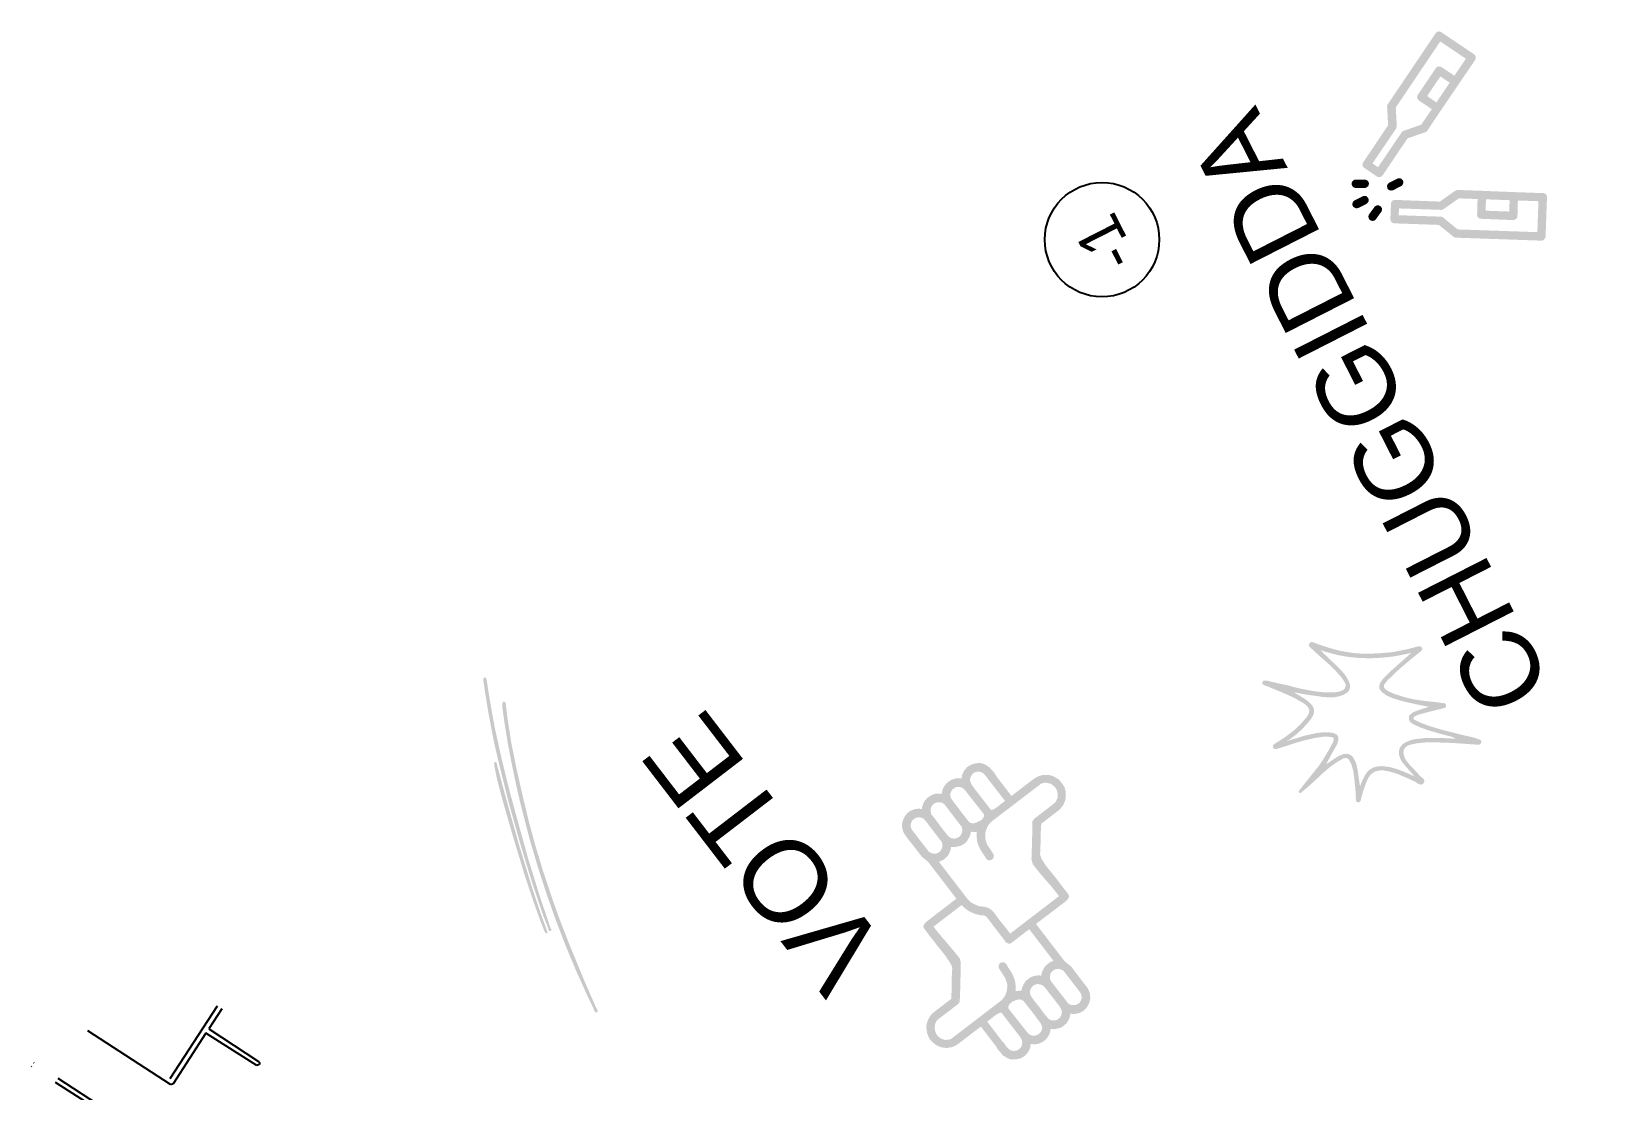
# Model space of a CAD drawing. Header units: millimetres. Extents: x -194 to 314, y -198 to 195.
# Drawn here: x -170.8 to -60, y 102.5 to 177 of the extents above; entities that cross this region are included whole.
import ezdxf

# ---------------------------------------------------------------- set-up
doc = ezdxf.new("R2010")
doc.units = ezdxf.units.MM
doc.header["$MEASUREMENT"] = 0
doc.layers.add('H', color=7, linetype='Continuous')
doc.styles.add('PDF AlfaSlabOne', font='arial.ttf')

msp = doc.modelspace()

# ---------------------------------------------------------------- hatches: boundary and pattern name
at = {"layer": 'H', "linetype": 'Continuous'}
for points in [[(-134.18, 113.72), (-134.26, 113.66), (-134.28, 113.65), (-134.32, 113.66), (-134.35, 113.68), (-134.37, 113.72), (-134.4, 113.79), (-134.4, 113.83), (-134.79, 114.84), (-135.48, 116.89), (-135.8, 117.92), (-136.38, 119.83), (-137.19, 122.71), (-137.67, 124.64), (-137.91, 125.61), (-138.23, 127), (-138.63, 129.09), (-138.86, 130.51), (-138.96, 131.22), (-138.98, 131.32), (-138.97, 131.43), (-138.95, 131.47), (-138.93, 131.5), (-138.88, 131.54), (-138.86, 131.55), (-138.82, 131.51), (-138.77, 131.46), (-138.74, 131.35), (-138.73, 131.26), (-138.55, 130.12), (-138.35, 128.97), (-138.15, 127.88), (-137.67, 125.72), (-137.14, 123.57), (-136.56, 121.43), (-136.26, 120.36), (-135.81, 118.73), (-135.05, 116.27), (-134.51, 114.66), (-134.24, 113.86), (-134.19, 113.79), (-134.17, 113.74), (-134.18, 113.72)], [(-134.45, 113.54), (-134.55, 113.5), (-134.58, 113.51), (-134.64, 113.59), (-134.67, 113.65), (-134.89, 114.2), (-135.1, 114.77), (-135.45, 115.75), (-136.1, 117.71), (-137, 120.7), (-137.57, 122.7), (-137.75, 123.36), (-138.01, 124.36), (-138.15, 125.03), (-138.21, 125.37), (-138.21, 125.41), (-138.23, 125.47), (-138.22, 125.52), (-138.15, 125.56), (-138.12, 125.57), (-138.08, 125.55), (-138.04, 125.49), (-138.01, 125.39), (-138, 125.32), (-137.51, 123.5), (-137.01, 121.68), (-136.45, 119.69), (-135.55, 116.74), (-134.9, 114.79), (-134.54, 113.82), (-134.51, 113.74), (-134.49, 113.67), (-134.47, 113.63), (-134.45, 113.57), (-134.45, 113.54)]]:
    msp.add_hatch(color=256, dxfattribs=at).paths.add_polyline_path(points)

# ---------------------------------------------------------------- linework, layer by layer
for p, q in [((-161.03, 103.27), (-157.7, 108.39)), ((-157.4, 108.18), (-158.32, 106.76)), ((-161.02, 102.86), (-166.83, 106.64)), ((-158.51, 106.47), (-160.82, 102.9)), ((-154.92, 104.18), (-158.51, 106.47)), ((-158.32, 106.76), (-154.82, 104.48)), ((-170.61, 104.36), (-170.64, 104.38)), ((-154.76, 104.27), (-154.92, 104.18)), ((-154.82, 104.48), (-154.74, 104.4)), ((-154.75, 104.34), (-154.76, 104.27)), ((-154.74, 104.4), (-154.75, 104.34)), ((-170.78, 104.09), (-170.8, 104.11)), ((-165.62, 101.12), (-168.93, 103.27)), ((-165.84, 100.89), (-169.1, 103)), ((-160.96, 102.85), (-161.02, 102.86)), ((-160.88, 102.87), (-160.96, 102.85)), ((-160.82, 102.9), (-160.88, 102.87))]:
    msp.add_line(p, q)

# ---------------------------------------------------------------- texts
at = {"attachment_point": 5, "style": 'PDF AlfaSlabOne', "bg_fill": 3, "box_fill_scale": 1.5, "bg_fill_color": 256, "bg_fill_transparency": 0}
for s, insert, char_height, rotation in [('CHUGGIDDA', (-76.5, 150.13), 5.408, 117), ('VOTE', (-119.15, 119.15), 5.726, 127.5099)]:
    msp.add_mtext(s, dxfattribs=dict(at, insert=insert, char_height=char_height, rotation=rotation))
at = {"insert": (-95.76, 159.64), "char_height": 3.2, "attachment_point": 1, "rotation": 116.9901}
msp.add_mtext_dynamic_manual_height_columns('-1', width=3.3018, gutter_width=5, heights=[1.37], dxfattribs=at)

# ---------------------------------------------------------------- next in the draw order: hatches: boundary and pattern name
at = {"layer": 'H', "linetype": 'Continuous'}
for points in [[(-69.11, 175.32), (-69.09, 175.29), (-69.07, 175.22), (-69.08, 175.14), (-69.1, 175.07), (-69.12, 175.03), (-70.92, 172.38), (-71.53, 171.48), (-71.85, 172.04), (-71.74, 172.2), (-70.91, 173.43), (-71.57, 173.87), (-72.5, 172.49), (-71.85, 172.04), (-71.53, 171.48), (-72.48, 170.06), (-72.5, 170.02), (-72.58, 169.96), (-72.62, 169.94), (-73.88, 169.51), (-74.16, 170.03), (-72.92, 170.47), (-72.17, 171.56), (-73.07, 172.17), (-73.12, 172.21), (-73.18, 172.3), (-73.21, 172.41), (-73.18, 172.53), (-73.16, 172.57), (-71.89, 174.45), (-71.86, 174.5), (-71.77, 174.56), (-71.65, 174.57), (-71.54, 174.55), (-71.48, 174.52), (-70.58, 173.92), (-69.77, 175.12), (-71.58, 176.33), (-74.71, 171.68), (-74.64, 170.36), (-74.65, 170.31), (-74.68, 170.22), (-74.7, 170.18), (-76.35, 167.74), (-75.96, 167.47), (-74.31, 169.91), (-74.29, 169.95), (-74.21, 170.01), (-74.16, 170.03), (-73.88, 169.51), (-75.63, 166.91), (-75.67, 166.86), (-75.77, 166.8), (-75.88, 166.77), (-76, 166.79), (-76.04, 166.82), (-76.91, 167.41), (-76.96, 167.44), (-77.03, 167.54), (-77.06, 167.65), (-77.04, 167.77), (-77, 167.82), (-75.25, 170.43), (-75.32, 171.75), (-75.32, 171.8), (-75.29, 171.89), (-75.26, 171.93), (-71.91, 176.9), (-71.87, 176.95), (-71.78, 177.01), (-71.67, 177.04), (-71.55, 177.01), (-71.51, 176.99), (-69.21, 175.44), (-69.17, 175.41), (-69.13, 175.36), (-69.11, 175.32)], [(-76.62, 166.41), (-76.6, 166.34), (-76.6, 166.31), (-76.61, 166.25), (-76.65, 166.14), (-76.73, 166.07), (-76.84, 166.01), (-76.9, 166.01), (-77.52, 166.01), (-77.58, 166.02), (-77.69, 166.06), (-77.77, 166.14), (-77.82, 166.25), (-77.82, 166.31), (-77.82, 166.37), (-77.77, 166.47), (-77.69, 166.56), (-77.59, 166.6), (-77.53, 166.6), (-76.9, 166.6), (-76.85, 166.61), (-76.78, 166.57), (-76.71, 166.53), (-76.66, 166.48), (-76.64, 166.45), (-76.62, 166.41)], [(-74.21, 166.54), (-74.19, 166.48), (-74.18, 166.37), (-74.22, 166.26), (-74.29, 166.17), (-74.34, 166.14), (-74.9, 165.85), (-74.95, 165.84), (-75.07, 165.83), (-75.18, 165.86), (-75.26, 165.94), (-75.3, 165.98), (-75.31, 166.03), (-75.33, 166.16), (-75.29, 166.26), (-75.22, 166.35), (-75.17, 166.38), (-74.6, 166.67), (-74.56, 166.69), (-74.44, 166.69), (-74.33, 166.67), (-74.24, 166.58), (-74.21, 166.54)], [(-76.65, 165.29), (-76.63, 165.24), (-76.61, 165.13), (-76.65, 165.02), (-76.73, 164.93), (-76.78, 164.89), (-77.33, 164.61), (-77.4, 164.59), (-77.51, 164.58), (-77.61, 164.62), (-77.71, 164.69), (-77.73, 164.74), (-77.76, 164.79), (-77.76, 164.92), (-77.73, 165.01), (-77.66, 165.11), (-77.6, 165.14), (-77.05, 165.42), (-76.99, 165.45), (-76.87, 165.45), (-76.77, 165.43), (-76.68, 165.34), (-76.65, 165.29)], [(-64.09, 165.5), (-64.09, 165.47), (-64.06, 165.39), (-64.06, 165.36), (-64.16, 162.59), (-64.17, 162.52), (-64.23, 162.42), (-64.31, 162.34), (-64.41, 162.3), (-64.47, 162.3), (-70.46, 162.51), (-70.51, 162.51), (-70.61, 162.55), (-70.65, 162.58), (-71.68, 163.41), (-71.55, 163.99), (-71.5, 163.99), (-71.41, 163.96), (-71.38, 163.93), (-70.35, 163.09), (-64.74, 162.9), (-64.66, 165.08), (-66.11, 165.13), (-66.14, 164.04), (-66.15, 163.98), (-66.19, 163.88), (-66.23, 163.83), (-66.29, 163.8), (-66.39, 163.75), (-66.45, 163.75), (-68.71, 163.84), (-68.76, 163.84), (-68.87, 163.89), (-68.95, 163.98), (-68.98, 164.08), (-68.98, 164.14), (-68.95, 165.23), (-70.27, 165.28), (-71.35, 164.52), (-71.4, 164.49), (-71.49, 164.46), (-71.54, 164.47), (-74.49, 164.57), (-74.5, 164.09), (-71.55, 163.99), (-71.68, 163.41), (-74.82, 163.52), (-74.88, 163.53), (-74.98, 163.58), (-75.05, 163.66), (-75.09, 163.77), (-75.09, 163.83), (-75.05, 164.88), (-75.05, 164.94), (-75, 165.04), (-74.92, 165.13), (-74.81, 165.17), (-74.75, 165.17), (-71.61, 165.05), (-70.52, 165.82), (-70.48, 165.83), (-70.39, 165.87), (-70.33, 165.87), (-68.63, 165.81), (-68.36, 165.21), (-68.38, 164.41), (-66.72, 164.35), (-66.69, 165.15), (-68.36, 165.21), (-68.63, 165.81), (-66.38, 165.72), (-64.35, 165.65), (-64.31, 165.66), (-64.23, 165.62), (-64.17, 165.59), (-64.12, 165.53), (-64.09, 165.5)], [(-75.69, 164.59), (-75.68, 164.52), (-75.69, 164.44), (-75.71, 164.36), (-75.74, 164.32), (-76.11, 163.81), (-76.15, 163.77), (-76.24, 163.7), (-76.35, 163.69), (-76.47, 163.71), (-76.51, 163.74), (-76.57, 163.79), (-76.62, 163.89), (-76.64, 164), (-76.61, 164.12), (-76.58, 164.17), (-76.21, 164.67), (-76.18, 164.72), (-76.07, 164.77), (-75.96, 164.8), (-75.85, 164.76), (-75.79, 164.73), (-75.77, 164.71), (-75.73, 164.66), (-75.69, 164.59)], [(-68.7, 127.07), (-68.68, 127.03), (-68.69, 126.99), (-68.7, 126.91), (-68.74, 126.85), (-68.77, 126.82), (-68.82, 126.8), (-68.91, 126.79), (-68.95, 126.79), (-69.83, 126.85), (-70.69, 126.91), (-71.4, 126.94), (-72.48, 126.96), (-73.2, 126.89), (-73.56, 126.82), (-73.67, 126.79), (-73.85, 126.73), (-74, 126.64), (-74.09, 126.53), (-74.16, 126.39), (-74.17, 126.24), (-74.14, 126.06), (-74.07, 125.84), (-74.02, 125.74), (-73.92, 125.61), (-73.7, 125.34), (-73.3, 124.92), (-73.03, 124.62), (-72.97, 124.56), (-72.84, 124.45), (-72.74, 124.36), (-72.71, 124.29), (-72.7, 124.22), (-72.72, 124.13), (-72.76, 124.09), (-72.78, 124.04), (-72.86, 123.99), (-72.93, 123.98), (-73.01, 123.99), (-73.12, 124.03), (-73.28, 124.14), (-73.35, 124.18), (-73.84, 124.41), (-74.6, 124.73), (-75.11, 124.89), (-75.4, 124.94), (-75.53, 124.97), (-75.76, 124.98), (-75.98, 124.95), (-76.17, 124.9), (-76.34, 124.8), (-76.48, 124.68), (-76.62, 124.49), (-76.72, 124.28), (-76.78, 124.16), (-76.98, 123.6), (-77.15, 123.01), (-77.15, 122.96), (-77.18, 122.86), (-77.21, 122.8), (-77.24, 122.77), (-77.27, 122.74), (-77.32, 122.74), (-77.35, 122.74), (-77.39, 122.74), (-77.44, 122.76), (-77.49, 122.79), (-77.51, 122.83), (-77.52, 122.91), (-77.53, 123.01), (-77.52, 123.06), (-77.55, 123.61), (-77.63, 124.4), (-77.7, 124.93), (-77.78, 125.2), (-77.82, 125.37), (-77.9, 125.53), (-77.96, 125.65), (-78.06, 125.78), (-78.13, 125.83), (-78.2, 125.86), (-78.29, 125.84), (-78.44, 125.81), (-78.56, 125.73), (-78.81, 125.59), (-79.28, 125.27), (-79.93, 124.71), (-80.35, 124.31), (-80.81, 123.89), (-81.3, 123.48), (-81.34, 123.44), (-81.42, 123.39), (-81.44, 123.38), (-81.47, 123.38), (-81.49, 123.4), (-81.54, 123.46), (-81.56, 123.48), (-81.54, 123.51), (-81.5, 123.59), (-81.45, 123.64), (-80.88, 124.36), (-80.31, 125.07), (-80.15, 125.27), (-79.85, 125.71), (-79.45, 126.37), (-79.2, 126.83), (-79.13, 126.97), (-79.08, 127.13), (-79.08, 127.19), (-79.09, 127.22), (-79.11, 127.25), (-79.13, 127.27), (-79.18, 127.31), (-79.35, 127.34), (-79.52, 127.35), (-79.81, 127.35), (-80.37, 127.27), (-81.2, 127.08), (-81.75, 126.92), (-82.37, 126.72), (-83, 126.52), (-83.09, 126.49), (-83.21, 126.49), (-83.26, 126.5), (-83.3, 126.52), (-83.34, 126.56), (-83.35, 126.62), (-83.36, 126.67), (-83.35, 126.72), (-83.34, 126.78), (-83.24, 126.85), (-83.15, 126.91), (-82.62, 127.24), (-81.89, 127.79), (-81.44, 128.21), (-81.23, 128.45), (-81.11, 128.59), (-80.94, 128.8), (-80.84, 128.98), (-80.8, 129.15), (-80.82, 129.3), (-80.91, 129.45), (-81.06, 129.6), (-81.27, 129.75), (-81.42, 129.82), (-81.7, 130), (-82.27, 130.28), (-83.17, 130.66), (-83.76, 130.91), (-83.86, 130.94), (-83.93, 130.96), (-83.98, 130.98), (-84.05, 131.02), (-84.09, 131.07), (-84.1, 131.1), (-84.11, 131.14), (-84.1, 131.18), (-84.09, 131.22), (-84.08, 131.26), (-84.04, 131.28), (-84.03, 131.3), (-83.97, 131.31), (-83.88, 131.31), (-83.83, 131.31), (-83.08, 131.13), (-82.32, 130.97), (-81.57, 130.77), (-80.44, 130.55), (-79.68, 130.47), (-79.28, 130.47), (-79.02, 130.48), (-78.76, 130.51), (-78.66, 130.55), (-78.49, 130.6), (-78.38, 130.68), (-78.29, 130.78), (-78.25, 130.89), (-78.25, 131.03), (-78.3, 131.17), (-78.39, 131.32), (-78.45, 131.41), (-78.58, 131.58), (-78.87, 131.91), (-79.33, 132.38), (-79.67, 132.68), (-80.13, 133.08), (-80.57, 133.5), (-80.62, 133.54), (-80.73, 133.63), (-80.79, 133.7), (-80.82, 133.75), (-80.84, 133.82), (-80.81, 133.89), (-80.78, 133.92), (-80.76, 133.96), (-80.71, 134), (-80.66, 134.03), (-80.59, 134.02), (-80.51, 134), (-80.39, 133.95), (-80.33, 133.92), (-79.98, 133.8), (-79.3, 133.58), (-78.58, 133.39), (-77.85, 133.27), (-77.49, 133.23), (-76.98, 133.2), (-75.94, 133.22), (-74.92, 133.31), (-73.91, 133.51), (-73.41, 133.64), (-73.37, 133.66), (-73.29, 133.67), (-73.15, 133.72), (-73.04, 133.72), (-72.98, 133.72), (-72.94, 133.7), (-72.89, 133.65), (-72.87, 133.62), (-72.85, 133.58), (-72.85, 133.52), (-72.87, 133.47), (-72.9, 133.41), (-72.97, 133.34), (-73.09, 133.26), (-73.14, 133.22), (-73.69, 132.77), (-74.5, 132.08), (-75.01, 131.59), (-75.27, 131.34), (-75.41, 131.19), (-75.53, 131.01), (-75.55, 130.91), (-75.54, 130.84), (-75.52, 130.8), (-75.48, 130.73), (-75.32, 130.6), (-75.14, 130.51), (-74.82, 130.37), (-74.17, 130.16), (-73.52, 130), (-72.84, 129.89), (-72.5, 129.85), (-71.98, 129.8), (-71.45, 129.73), (-71.35, 129.72), (-71.24, 129.69), (-71.21, 129.66), (-71.2, 129.62), (-71.18, 129.59), (-71.18, 129.56), (-71.18, 129.53), (-71.18, 129.48), (-71.19, 129.44), (-71.24, 129.4), (-71.33, 129.36), (-71.43, 129.34), (-72.23, 129.14), (-73.03, 128.93), (-73.14, 128.9), (-73.27, 129.16), (-72.82, 129.32), (-72.38, 129.46), (-73.15, 129.61), (-73.92, 129.78), (-74.35, 129.89), (-74.98, 130.08), (-75.38, 130.27), (-75.56, 130.4), (-75.69, 130.49), (-75.81, 130.64), (-75.86, 130.75), (-75.87, 130.85), (-75.87, 130.97), (-75.8, 131.16), (-75.72, 131.27), (-75.6, 131.44), (-75.45, 131.59), (-75, 132.03), (-74.09, 132.84), (-73.61, 133.26), (-74.01, 133.17), (-74.83, 133.01), (-75.64, 132.92), (-76.43, 132.88), (-77.24, 132.89), (-78.03, 132.97), (-78.82, 133.11), (-79.62, 133.32), (-80, 133.46), (-79.8, 133.23), (-79.6, 133.04), (-79.18, 132.64), (-78.56, 132.03), (-78.28, 131.71), (-78.12, 131.45), (-78.05, 131.33), (-78.01, 131.24), (-77.95, 131.08), (-77.93, 130.92), (-77.94, 130.78), (-77.99, 130.65), (-78.06, 130.53), (-78.18, 130.43), (-78.33, 130.34), (-78.41, 130.3), (-78.61, 130.22), (-79.03, 130.13), (-79.46, 130.13), (-79.88, 130.15), (-80.08, 130.19), (-80.96, 130.31), (-81.9, 130.48), (-81.41, 130.2), (-81, 129.93), (-80.89, 129.85), (-80.7, 129.67), (-80.56, 129.5), (-80.49, 129.33), (-80.46, 129.16), (-80.49, 128.96), (-80.58, 128.77), (-80.71, 128.56), (-80.8, 128.46), (-80.96, 128.26), (-81.32, 127.88), (-81.7, 127.53), (-82.14, 127.19), (-82.4, 127.04), (-82.01, 127.16), (-81.73, 127.24), (-81.18, 127.41), (-80.35, 127.6), (-79.78, 127.67), (-79.49, 127.66), (-79.36, 127.65), (-79.13, 127.62), (-78.96, 127.55), (-78.84, 127.47), (-78.76, 127.34), (-78.75, 127.19), (-78.78, 127.01), (-78.85, 126.81), (-78.91, 126.69), (-79.25, 126.1), (-79.61, 125.42), (-79.36, 125.58), (-78.92, 125.88), (-78.7, 126.01), (-78.59, 126.05), (-78.39, 126.13), (-78.2, 126.15), (-78.04, 126.12), (-77.89, 126.06), (-77.75, 125.95), (-77.66, 125.8), (-77.56, 125.6), (-77.51, 125.48), (-77.46, 125.3), (-77.38, 124.9), (-77.3, 124.29), (-77.23, 123.86), (-77.17, 124), (-77.14, 124.09), (-77.05, 124.28), (-76.9, 124.6), (-76.72, 124.87), (-76.51, 125.06), (-76.28, 125.19), (-76.01, 125.25), (-75.69, 125.28), (-75.32, 125.24), (-75.12, 125.21), (-74.9, 125.15), (-74.48, 125.02), (-73.84, 124.76), (-73.38, 124.55), (-73.77, 124.99), (-74.11, 125.38), (-74.23, 125.52), (-74.4, 125.81), (-74.49, 126.1), (-74.49, 126.36), (-74.41, 126.59), (-74.25, 126.81), (-74.01, 126.96), (-73.69, 127.1), (-73.5, 127.15), (-73.22, 127.2), (-72.68, 127.25), (-71.85, 127.26), (-71.29, 127.25), (-70.88, 127.23), (-70.48, 127.21), (-70.59, 127.27), (-70.81, 127.36), (-70.93, 127.39), (-71.52, 127.54), (-72.4, 127.8), (-72.98, 128), (-73.26, 128.13), (-73.44, 128.21), (-73.68, 128.37), (-73.76, 128.5), (-73.78, 128.59), (-73.79, 128.65), (-73.79, 128.71), (-73.77, 128.8), (-73.69, 128.92), (-73.46, 129.09), (-73.27, 129.16), (-73.14, 128.9), (-73.24, 128.85), (-73.31, 128.82), (-73.41, 128.75), (-73.45, 128.7), (-73.46, 128.67), (-73.46, 128.64), (-73.45, 128.59), (-73.41, 128.55), (-73.32, 128.51), (-73.26, 128.48), (-72.97, 128.34), (-72.39, 128.12), (-71.5, 127.85), (-70.9, 127.7), (-70.04, 127.48), (-69.17, 127.28), (-69.02, 127.22), (-68.88, 127.18), (-68.84, 127.17), (-68.76, 127.13), (-68.72, 127.09), (-68.7, 127.07)], [(-130.92, 107.98), (-131, 107.93), (-131.04, 107.92), (-131.09, 107.94), (-131.12, 107.99), (-131.17, 108.07), (-131.2, 108.18), (-131.22, 108.22), (-131.65, 109.11), (-132.45, 110.88), (-133.2, 112.68), (-133.9, 114.5), (-134.54, 116.33), (-135.14, 118.18), (-135.69, 120.05), (-136.18, 121.93), (-136.42, 122.88), (-136.6, 123.67), (-136.95, 125.3), (-137.26, 126.92), (-137.52, 128.56), (-137.63, 129.37), (-137.64, 129.5), (-137.64, 129.63), (-137.63, 129.65), (-137.62, 129.72), (-137.61, 129.76), (-137.59, 129.78), (-137.56, 129.81), (-137.53, 129.81), (-137.48, 129.8), (-137.44, 129.8), (-137.42, 129.77), (-137.41, 129.75), (-137.4, 129.7), (-137.4, 129.64), (-137.28, 128.68), (-136.99, 126.83), (-136.62, 125.01), (-136.21, 123.19), (-135.99, 122.28), (-135.78, 121.41), (-135.32, 119.71), (-134.81, 118.02), (-134.26, 116.35), (-133.97, 115.51), (-133.64, 114.59), (-132.94, 112.78), (-131.83, 110.08), (-131.05, 108.3), (-130.99, 108.2), (-130.93, 108.07), (-130.93, 108.03), (-130.92, 107.98)], [(-98.12, 123.93), (-98.1, 123.88), (-98.03, 123.76), (-98, 123.63), (-97.96, 123.49), (-97.95, 123.36), (-97.95, 123.23), (-97.95, 123.09), (-97.98, 122.95), (-98.01, 122.82), (-98.06, 122.7), (-98.11, 122.58), (-98.18, 122.47), (-98.27, 122.36), (-98.36, 122.25), (-98.46, 122.16), (-99.68, 121.22), (-99.71, 120.74), (-99.72, 120.04), (-99.74, 119.59), (-99.75, 119.32), (-99.75, 119.29), (-99.75, 119.25), (-99.75, 119.2), (-99.77, 119.14), (-99.76, 119.09), (-99.73, 118.94), (-99.63, 118.7), (-99.29, 118.18), (-99.07, 117.92), (-98.59, 117.32), (-98.45, 117.13), (-98.41, 117.08), (-98.31, 116.95), (-97.85, 116.35), (-97.8, 116.29), (-97.76, 116.22), (-97.75, 116.18), (-97.73, 116.15), (-97.72, 116.13), (-97.73, 116.07), (-97.76, 116), (-97.86, 115.85), (-97.91, 115.79), (-100.05, 114.16), (-99.76, 113.78), (-99.36, 113.26), (-98.61, 112.28), (-98.08, 111.59), (-98.03, 111.53), (-97.97, 111.49), (-97.95, 111.46), (-97.91, 111.44), (-97.8, 111.34), (-98.1, 110.85), (-98.31, 110.96), (-98.44, 111), (-98.55, 110.99), (-98.75, 110.94), (-98.85, 110.87), (-98.93, 110.8), (-99.01, 110.7), (-99.05, 110.6), (-99.06, 110.48), (-99.07, 110.36), (-99.05, 110.25), (-99, 110.14), (-98.94, 110.06), (-98.75, 109.81), (-97.99, 108.83), (-97.88, 108.68), (-97.82, 108.6), (-97.69, 108.5), (-97.61, 108.46), (-97.53, 108.44), (-97.36, 108.44), (-97.27, 108.45), (-97.19, 108.48), (-97.04, 108.56), (-96.97, 108.63), (-96.93, 108.7), (-96.85, 108.84), (-96.84, 108.94), (-96.83, 109.06), (-96.9, 109.28), (-96.97, 109.38), (-97.23, 109.72), (-97.76, 110.4), (-98.02, 110.74), (-98.1, 110.85), (-97.8, 111.34), (-97.66, 111.24), (-97.54, 111.11), (-97.31, 110.81), (-96.91, 110.29), (-96.74, 110.06), (-96.4, 109.63), (-96.33, 109.46), (-96.26, 109.29), (-96.24, 109.11), (-96.22, 108.93), (-96.26, 108.75), (-96.31, 108.58), (-96.39, 108.42), (-96.49, 108.26), (-96.61, 108.13), (-96.76, 108.01), (-96.91, 107.93), (-97.08, 107.86), (-97.26, 107.83), (-97.44, 107.82), (-97.63, 107.84), (-97.67, 107.6), (-97.76, 107.38), (-97.9, 107.17), (-98.08, 107), (-98.47, 107.48), (-98.37, 107.55), (-98.31, 107.65), (-98.26, 107.76), (-98.25, 107.87), (-98.23, 107.99), (-98.25, 108.1), (-98.31, 108.22), (-98.36, 108.31), (-98.62, 108.65), (-98.88, 108.99), (-99.15, 109.33), (-99.41, 109.68), (-99.5, 109.78), (-99.71, 109.89), (-99.83, 109.91), (-99.94, 109.93), (-100.15, 109.87), (-100.25, 109.8), (-100.33, 109.73), (-100.4, 109.63), (-100.45, 109.53), (-100.47, 109.4), (-100.47, 109.29), (-100.44, 109.17), (-100.39, 109.06), (-100.32, 108.96), (-100.17, 108.74), (-99.99, 108.52), (-99.81, 108.3), (-99.64, 108.06), (-99.38, 107.71), (-99.29, 107.62), (-99.21, 107.52), (-99.13, 107.45), (-99.02, 107.4), (-98.91, 107.36), (-98.78, 107.36), (-98.68, 107.37), (-98.56, 107.41), (-98.47, 107.48), (-98.08, 107), (-98.28, 106.86), (-98.53, 106.79), (-98.77, 106.74), (-99.02, 106.77), (-99.04, 106.65), (-99.06, 106.53), (-99.65, 106.66), (-99.63, 106.76), (-99.61, 106.87), (-99.64, 106.97), (-99.67, 107.07), (-99.72, 107.16), (-100.31, 107.95), (-100.88, 108.67), (-100.93, 108.74), (-101.1, 108.83), (-101.21, 108.84), (-101.25, 108.84), (-101.29, 108.83), (-101.35, 108.83), (-101.38, 108.82), (-101.43, 108.8), (-101.46, 108.8), (-101.5, 108.78), (-101.55, 108.76), (-101.62, 108.73), (-101.67, 108.71), (-101.7, 108.68), (-101.75, 108.66), (-101.81, 108.61), (-101.84, 108.59), (-101.9, 108.51), (-101.97, 108.44), (-101.99, 108.34), (-102, 108.28), (-102, 108.25), (-102, 108.21), (-100.94, 106.87), (-100.84, 106.75), (-100.73, 106.6), (-100.61, 106.47), (-100.53, 106.39), (-100.43, 106.33), (-100.34, 106.3), (-100.23, 106.28), (-100.13, 106.29), (-100.02, 106.32), (-99.93, 106.36), (-99.84, 106.41), (-99.76, 106.49), (-99.7, 106.57), (-99.65, 106.66), (-99.06, 106.53), (-99.11, 106.41), (-99.16, 106.3), (-99.22, 106.19), (-99.3, 106.09), (-99.38, 106), (-99.48, 105.92), (-99.58, 105.85), (-99.69, 105.8), (-99.8, 105.75), (-99.93, 105.71), (-100.05, 105.69), (-100.17, 105.68), (-100.3, 105.69), (-100.41, 105.7), (-100.42, 105.66), (-100.43, 105.64), (-100.46, 105.46), (-100.52, 105.29), (-100.6, 105.15), (-100.7, 105.01), (-100.83, 104.89), (-100.96, 104.79), (-101.12, 104.7), (-101.29, 104.66), (-101.43, 104.62), (-101.75, 104.61), (-101.9, 104.64), (-102.08, 104.71), (-102.39, 104.91), (-102.51, 105.06), (-102.72, 105.29), (-102.87, 105.54), (-102.41, 105.87), (-102.36, 105.83), (-102.28, 105.73), (-102.2, 105.62), (-102.11, 105.5), (-102, 105.38), (-101.93, 105.32), (-101.85, 105.28), (-101.77, 105.24), (-101.67, 105.22), (-101.58, 105.21), (-101.49, 105.23), (-101.4, 105.25), (-101.32, 105.29), (-101.24, 105.34), (-101.17, 105.41), (-101.1, 105.47), (-101.07, 105.57), (-101.03, 105.65), (-101.03, 105.75), (-101.02, 105.85), (-101.04, 105.95), (-101.12, 106.12), (-101.23, 106.28), (-102.49, 107.92), (-102.62, 107.89), (-102.73, 107.84), (-102.77, 107.81), (-102.84, 107.78), (-103.49, 107.28), (-102.41, 105.87), (-102.87, 105.54), (-103.93, 106.93), (-105.52, 105.72), (-105.62, 105.64), (-105.74, 105.58), (-105.87, 105.52), (-105.99, 105.48), (-106.16, 106.01), (-106.03, 106.06), (-102.52, 108.75), (-102.44, 108.81), (-102.38, 108.89), (-102.26, 109.05), (-102.16, 109.26), (-102.1, 109.47), (-102.08, 109.69), (-102.08, 109.91), (-102.14, 110.12), (-102.21, 110.32), (-102.32, 110.51), (-102.61, 110.95), (-102.66, 111.02), (-102.69, 111.15), (-102.69, 111.23), (-102.66, 111.29), (-102.62, 111.37), (-102.57, 111.41), (-102.51, 111.44), (-102.4, 111.47), (-102.33, 111.45), (-102.27, 111.44), (-102.16, 111.36), (-102.12, 111.29), (-102.06, 111.19), (-101.99, 111.07), (-101.76, 110.72), (-101.59, 110.33), (-101.52, 110.11), (-101.47, 109.67), (-101.49, 109.43), (-101.29, 109.45), (-101.08, 109.45), (-101.03, 109.69), (-100.8, 110.12), (-100.6, 110.28), (-100.4, 110.42), (-100.17, 110.5), (-99.92, 110.54), (-99.68, 110.52), (-99.65, 110.7), (-99.59, 110.86), (-99.51, 111.02), (-99.41, 111.17), (-99.29, 111.29), (-99.14, 111.41), (-99, 111.5), (-98.83, 111.56), (-98.85, 111.6), (-99.7, 112.71), (-100.46, 113.7), (-100.53, 113.79), (-101.8, 112.81), (-101.86, 112.78), (-101.94, 112.77), (-102, 112.79), (-102.04, 112.8), (-102.08, 112.82), (-102.14, 112.86), (-102.17, 112.87), (-102.21, 112.92), (-102.25, 112.98), (-102.27, 113.01), (-102.77, 113.66), (-103.48, 114.59), (-103.52, 114.63), (-103.58, 114.7), (-103.67, 114.74), (-103.75, 114.76), (-103.8, 114.77), (-104.01, 114.78), (-104.41, 114.89), (-104.62, 114.99), (-104.81, 115.08), (-105.15, 115.35), (-105.29, 115.49), (-107.27, 113.97), (-107.12, 113.78), (-106.71, 113.27), (-106.31, 112.81), (-105.93, 112.36), (-105.54, 111.88), (-105.43, 111.74), (-105.35, 111.45), (-105.35, 111.29), (-105.36, 111.15), (-105.36, 111), (-105.36, 110.83), (-105.38, 109.77), (-105.42, 108.74), (-105.42, 108.66), (-105.47, 108.64), (-105.48, 108.6), (-105.52, 108.53), (-105.55, 108.51), (-106.98, 107.41), (-107.07, 107.31), (-107.13, 107.18), (-107.17, 107.04), (-107.18, 106.9), (-107.19, 106.76), (-107.15, 106.62), (-107.11, 106.48), (-107.04, 106.36), (-106.95, 106.25), (-106.84, 106.16), (-106.73, 106.08), (-106.59, 106.03), (-106.45, 105.99), (-106.3, 106), (-106.16, 106.01), (-105.99, 105.48), (-106.13, 105.46), (-106.26, 105.43), (-106.4, 105.43), (-106.54, 105.44), (-106.67, 105.46), (-106.8, 105.5), (-106.93, 105.55), (-107.05, 105.61), (-107.17, 105.69), (-107.27, 105.78), (-107.38, 105.87), (-107.47, 105.97), (-107.55, 106.07), (-107.61, 106.2), (-107.67, 106.32), (-107.71, 106.46), (-107.74, 106.59), (-107.76, 106.73), (-107.77, 106.87), (-107.77, 107), (-107.74, 107.14), (-107.7, 107.27), (-107.66, 107.39), (-107.6, 107.51), (-107.53, 107.64), (-107.45, 107.75), (-107.36, 107.85), (-107.25, 107.94), (-106.02, 108.88), (-106, 109.35), (-105.98, 110.06), (-105.98, 110.5), (-105.97, 110.78), (-105.97, 110.82), (-105.96, 110.84), (-105.97, 110.9), (-105.95, 110.95), (-105.95, 111.02), (-105.97, 111.15), (-106.09, 111.4), (-106.42, 111.91), (-106.64, 112.18), (-107.11, 112.77), (-107.2, 112.89), (-107.31, 113.03), (-107.41, 113.16), (-107.86, 113.74), (-107.91, 113.82), (-107.95, 113.89), (-107.98, 113.92), (-107.99, 113.98), (-107.98, 114.04), (-107.94, 114.1), (-107.85, 114.24), (-107.79, 114.3), (-105.66, 115.94), (-106.83, 117.47), (-107.38, 118.18), (-107.63, 118.51), (-107.68, 118.56), (-107.74, 118.61), (-107.77, 118.63), (-107.79, 118.66), (-107.85, 118.71), (-107.92, 118.75), (-107.61, 119.26), (-107.4, 119.14), (-107.27, 119.11), (-107.16, 119.1), (-106.96, 119.16), (-106.86, 119.23), (-106.78, 119.3), (-106.72, 119.4), (-106.67, 119.51), (-106.65, 119.62), (-106.64, 119.74), (-106.67, 119.85), (-106.7, 119.96), (-106.78, 120.05), (-107.83, 121.43), (-107.88, 121.49), (-108.02, 121.61), (-108.1, 121.63), (-108.19, 121.67), (-108.36, 121.67), (-108.45, 121.65), (-108.53, 121.63), (-108.66, 121.54), (-108.74, 121.48), (-108.79, 121.41), (-108.85, 121.26), (-108.87, 121.17), (-108.88, 121.05), (-108.81, 120.82), (-108.73, 120.72), (-108.47, 120.38), (-107.95, 119.7), (-107.69, 119.37), (-107.61, 119.26), (-107.92, 118.75), (-108.05, 118.86), (-108.16, 118.99), (-108.57, 119.52), (-108.98, 120.04), (-109.2, 120.33), (-109.3, 120.47), (-109.39, 120.64), (-109.45, 120.82), (-109.48, 120.98), (-109.49, 121.18), (-109.46, 121.35), (-109.4, 121.53), (-109.32, 121.69), (-109.22, 121.84), (-109.1, 121.97), (-108.97, 122.09), (-108.79, 122.17), (-108.63, 122.24), (-108.44, 122.27), (-108.27, 122.28), (-108.09, 122.25), (-108.07, 122.38), (-108.04, 122.49), (-108, 122.62), (-107.95, 122.73), (-107.88, 122.84), (-107.8, 122.93), (-107.72, 123.03), (-107.62, 123.1), (-107.53, 123.17), (-107.41, 123.23), (-107.3, 123.28), (-107.18, 123.32), (-107.06, 123.34), (-106.93, 123.34), (-106.92, 122.74), (-107.04, 122.72), (-107.15, 122.68), (-107.25, 122.62), (-107.34, 122.55), (-107.39, 122.45), (-107.45, 122.35), (-107.48, 122.23), (-107.47, 122.11), (-107.45, 121.99), (-107.42, 121.88), (-107.34, 121.79), (-107.08, 121.45), (-106.56, 120.76), (-106.3, 120.43), (-106.21, 120.33), (-106.01, 120.2), (-105.88, 120.18), (-105.76, 120.17), (-105.56, 120.24), (-105.46, 120.3), (-105.38, 120.38), (-105.32, 120.47), (-105.27, 120.58), (-105.24, 120.7), (-105.25, 120.82), (-105.27, 120.94), (-105.31, 121.04), (-105.39, 121.14), (-105.56, 121.36), (-105.73, 121.58), (-106.19, 122.18), (-106.3, 122.33), (-106.43, 122.49), (-106.49, 122.58), (-106.59, 122.66), (-106.69, 122.71), (-106.81, 122.72), (-106.92, 122.74), (-106.93, 123.34), (-106.81, 123.35), (-106.69, 123.32), (-106.67, 123.46), (-106.64, 123.57), (-106.05, 123.44), (-106.08, 123.34), (-106.1, 123.24), (-106.07, 123.14), (-106.05, 123.04), (-105.99, 122.94), (-105.4, 122.16), (-104.84, 121.44), (-104.77, 121.35), (-104.6, 121.26), (-104.51, 121.25), (-104.47, 121.26), (-104.43, 121.26), (-104.4, 121.26), (-104.36, 121.28), (-104.33, 121.28), (-104.27, 121.3), (-104.24, 121.3), (-104.22, 121.32), (-104.16, 121.35), (-104.1, 121.38), (-104.06, 121.39), (-104.01, 121.41), (-103.96, 121.45), (-103.92, 121.48), (-103.87, 121.5), (-103.81, 121.58), (-103.75, 121.66), (-103.72, 121.77), (-103.72, 121.82), (-103.72, 121.86), (-103.71, 121.88), (-104.77, 123.22), (-104.95, 123.46), (-105.1, 123.64), (-105.18, 123.72), (-105.28, 123.76), (-105.38, 123.8), (-105.47, 123.82), (-105.59, 123.81), (-105.69, 123.79), (-105.78, 123.75), (-105.87, 123.68), (-105.95, 123.62), (-106, 123.53), (-106.05, 123.44), (-106.64, 123.57), (-106.6, 123.7), (-106.55, 123.8), (-106.48, 123.91), (-106.4, 124), (-106.32, 124.1), (-106.22, 124.17), (-106.13, 124.25), (-106.02, 124.3), (-105.9, 124.35), (-105.78, 124.39), (-105.66, 124.42), (-105.55, 124.42), (-105.41, 124.42), (-105.29, 124.4), (-105.29, 124.43), (-105.28, 124.47), (-105.26, 124.64), (-105.19, 124.8), (-105.11, 124.96), (-105.01, 125.09), (-104.89, 125.22), (-104.74, 125.31), (-104.6, 125.39), (-104.43, 125.44), (-104.28, 125.48), (-103.97, 125.5), (-103.82, 125.46), (-103.63, 125.4), (-103.33, 125.19), (-103.2, 125.05), (-102.99, 124.82), (-102.83, 124.55), (-101.78, 123.18), (-102.23, 122.83), (-103.31, 124.22), (-103.35, 124.26), (-103.52, 124.5), (-103.7, 124.72), (-103.77, 124.78), (-103.85, 124.82), (-103.94, 124.87), (-104.04, 124.88), (-104.13, 124.9), (-104.22, 124.88), (-104.31, 124.86), (-104.39, 124.82), (-104.48, 124.77), (-104.54, 124.7), (-104.6, 124.62), (-104.65, 124.53), (-104.68, 124.44), (-104.69, 124.35), (-104.69, 124.25), (-104.66, 124.15), (-104.59, 123.99), (-104.48, 123.82), (-103.22, 122.19), (-103.09, 122.22), (-102.98, 122.27), (-102.92, 122.3), (-102.89, 122.32), (-102.23, 122.83), (-101.78, 123.18), (-100.21, 124.38), (-100.09, 124.45), (-99.98, 124.52), (-99.85, 124.57), (-99.73, 124.61), (-99.55, 124.09), (-99.68, 124.05), (-103.2, 121.36), (-103.26, 121.29), (-103.33, 121.22), (-103.46, 121.04), (-103.54, 120.84), (-103.61, 120.63), (-103.63, 120.41), (-103.63, 120.19), (-103.57, 119.98), (-103.5, 119.76), (-103.38, 119.59), (-103.1, 119.16), (-103.05, 119.09), (-103.02, 118.96), (-103.03, 118.88), (-103.04, 118.81), (-103.09, 118.74), (-103.14, 118.7), (-103.2, 118.66), (-103.32, 118.64), (-103.37, 118.64), (-103.44, 118.66), (-103.55, 118.74), (-103.58, 118.81), (-103.65, 118.92), (-103.73, 119.03), (-103.96, 119.38), (-104.14, 119.77), (-104.2, 119.99), (-104.24, 120.44), (-104.22, 120.66), (-104.43, 120.63), (-104.63, 120.66), (-104.68, 120.41), (-104.91, 119.99), (-105.1, 119.81), (-105.32, 119.68), (-105.77, 119.57), (-106.03, 119.59), (-106.06, 119.4), (-106.12, 119.24), (-106.19, 119.07), (-106.3, 118.92), (-106.42, 118.8), (-106.56, 118.69), (-106.72, 118.6), (-106.89, 118.54), (-106.86, 118.5), (-104.9, 115.95), (-104.81, 115.86), (-104.61, 115.66), (-104.1, 115.42), (-103.82, 115.38), (-103.68, 115.37), (-103.44, 115.3), (-103.32, 115.24), (-103.22, 115.17), (-103.03, 114.99), (-102.95, 114.88), (-102.58, 114.38), (-102.3, 114.04), (-102.15, 113.85), (-101.95, 113.58), (-101.87, 113.48), (-98.43, 116.12), (-98.59, 116.33), (-99, 116.84), (-99.4, 117.3), (-99.78, 117.74), (-100.17, 118.23), (-100.27, 118.36), (-100.36, 118.65), (-100.37, 118.81), (-100.36, 118.96), (-100.36, 119.09), (-100.35, 119.26), (-100.32, 120.32), (-100.3, 121.36), (-100.29, 121.43), (-100.25, 121.47), (-100.23, 121.49), (-100.19, 121.56), (-98.73, 122.68), (-98.64, 122.8), (-98.59, 122.93), (-98.53, 123.05), (-98.52, 123.2), (-98.52, 123.35), (-98.55, 123.48), (-98.6, 123.61), (-98.67, 123.74), (-98.76, 123.84), (-98.87, 123.94), (-98.99, 124.03), (-99.13, 124.07), (-99.27, 124.1), (-99.41, 124.11), (-99.55, 124.09), (-99.73, 124.61), (-99.59, 124.65), (-99.45, 124.65), (-99.32, 124.66), (-99.18, 124.66), (-99.04, 124.63), (-98.91, 124.59), (-98.79, 124.55), (-98.68, 124.48), (-98.55, 124.41), (-98.45, 124.34), (-98.39, 124.28), (-98.12, 123.93)]]:
    msp.add_hatch(color=256, dxfattribs=at).paths.add_polyline_path(points)

# ---------------------------------------------------------------- next in the draw order: linework, layer by layer
msp.add_circle((-95.4, 162.37), 4.03)

doc.saveas('drawing.dxf')
